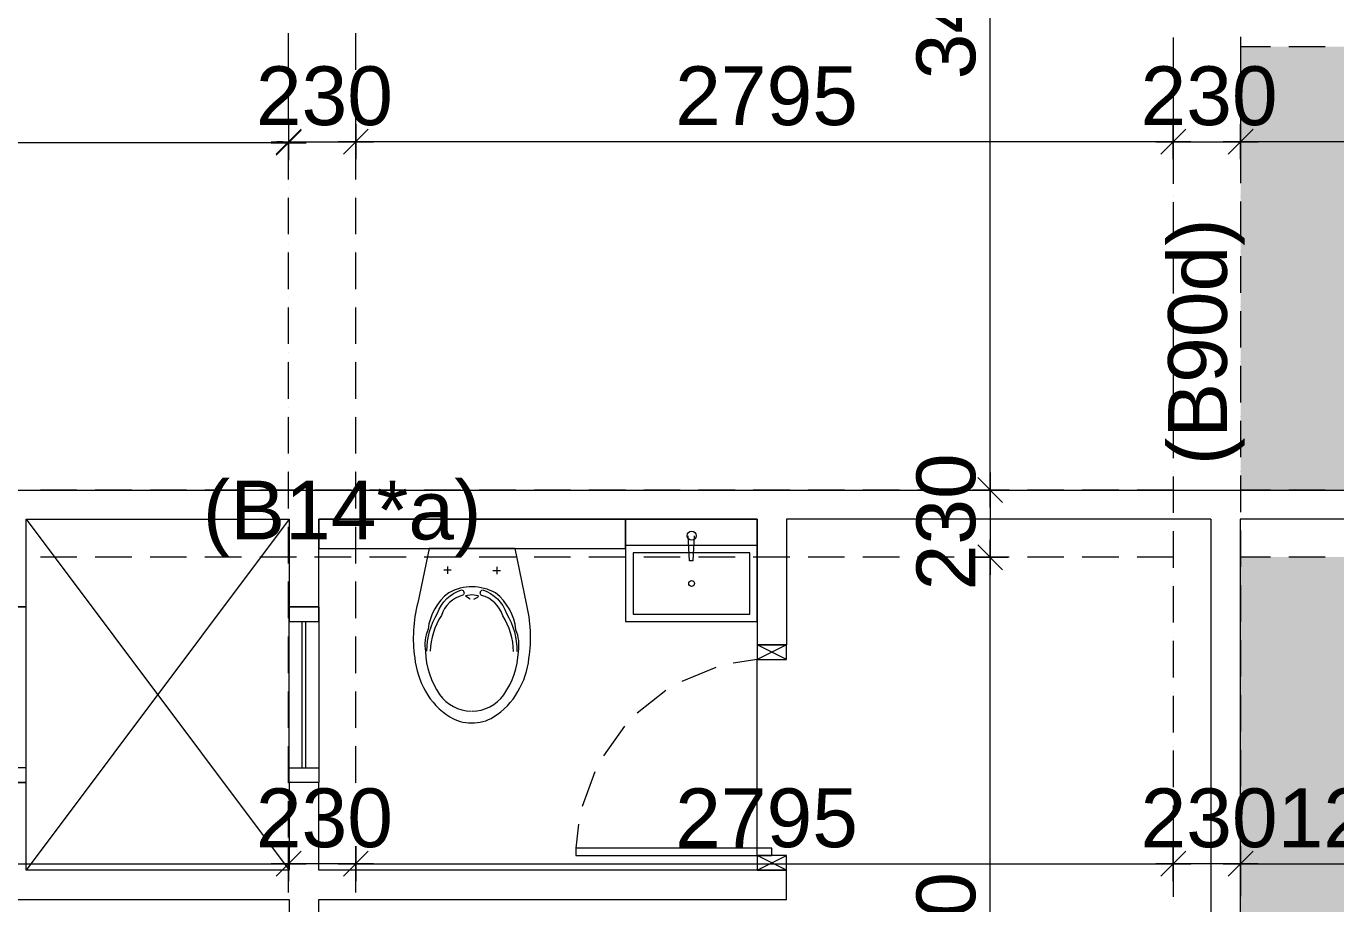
# Model space of a CAD drawing. Header units: millimetres. Extents: x -1303 to 98744, y -1303 to 90097.
# Drawn here: x 65661 to 70140, y 31212 to 34213 of the extents above; entities that cross this region are included whole.
import ezdxf

# ---------------------------------------------------------------- set-up
doc = ezdxf.new("R2010")
doc.units = ezdxf.units.MM
doc.layers.add('PDF_Geometry', color=7, linetype='Continuous')
doc.layers.add('PDF_Text', color=7, linetype='Continuous')
doc.layers.add('PDF_Solid Fills', color=192, linetype='Continuous', true_color=0xc2c0c0c0)
doc.styles.add('PDF ArialMT', font='arial.ttf')

msp = doc.modelspace()

# ---------------------------------------------------------------- hatches: boundary and pattern name
at = {"layer": 'PDF_Solid Fills', "true_color": 0x0000b2}
h = msp.add_hatch(color=33, dxfattribs=at)
h.paths.add_polyline_path([(22404.2843, 31942.72087), (22404.2843, 32112.74047), (19209.26177, 32112.74047), (19209.26177, 30922.67974), (22404.2843, 30922.67974), (22404.2843, 31642.7072), (21409.2932, 31642.7072), (21409.2932, 31942.72087)], flags=0)
h.paths.add_polyline_path([(11529.29261, 29607.70354), (11529.29261, 32397.68983), (12814.30857, 32397.68983), (12814.30857, 29607.70354)], flags=0)
h.paths.add_polyline_path([(12814.30857, 32627.71257), (12814.30857, 34142.75024), (8234.23832, 34142.75024), (8234.23832, 32627.71257)], flags=0)
h.paths.add_polyline_path([(12814.30857, 22167.74491), (12814.30857, 24957.72913), (11529.29261, 24957.72913), (11529.29261, 22167.74491)], flags=0)
h.paths.add_polyline_path([(8234.23832, 21937.72009), (8234.23832, 20422.68242), (12814.30857, 20422.68242), (12814.30857, 21937.72009)], flags=0)
h.paths.add_polyline_path([(21869.25605, 23642.75499), (21869.25605, 22452.69219), (19209.26177, 22452.69219), (19209.26177, 23642.75499)], flags=0)
h.paths.add_polyline_path([(23229.25373, 22452.69219), (23229.25373, 23642.75499), (25959.23687, 23642.75499), (25959.23687, 22452.69219)], flags=0)
h.paths.add_polyline_path([(32354.27376, 21952.6997), (32354.27376, 20422.68242), (36934.25928, 20422.68242), (36934.25928, 21952.6997)], flags=0)
h.paths.add_polyline_path([(33639.29074, 24957.72913), (33639.29074, 22182.72451), (32354.27376, 22182.72451), (32354.27376, 24957.72913)], flags=0)
h.paths.add_polyline_path([(26964.2984, 30922.67974), (26964.2984, 32112.74047), (30159.32092, 32112.74047), (30159.32092, 30922.67974)], flags=0)
h.paths.add_polyline_path([(28349.2614, 32342.68057), (28349.2614, 33242.7154), (27564.23691, 33242.7154), (27564.23691, 32342.68057)], flags=0)
h.paths.add_polyline_path([(40634.2682, 32627.71257), (40634.2682, 34142.75024), (36554.27309, 34142.75024), (36554.27309, 32627.71257)], flags=0)
h.paths.add_polyline_path([(36554.27309, 29607.70354), (36554.27309, 32397.68983), (37839.28802, 32397.68983), (37839.28802, 29607.70354)], flags=0)
h.paths.add_polyline_path([(41994.26382, 34142.75024), (41994.26382, 32627.71257), (46074.25892, 32627.71257), (46074.25892, 34142.75024)], flags=0)
h.paths.add_polyline_path([(46074.25892, 32397.68983), (46074.25892, 29607.70354), (44789.244, 29607.70354), (44789.244, 32397.68983)], flags=0)
h.paths.add_polyline_path([(45694.27273, 20422.68242), (45694.27273, 21952.6997), (50274.26033, 21952.6997), (50274.26033, 20422.68242)], flags=0)
h.paths.add_polyline_path([(48989.24127, 22182.72451), (48989.24127, 24957.72913), (50274.26033, 24957.72913), (50274.26033, 22182.72451)], flags=0)
h.paths.add_polyline_path([(52469.2958, 32112.74047), (52469.2958, 30922.67974), (55664.23361, 30922.67974), (55664.23361, 32112.74047)], flags=0)
h.paths.add_polyline_path([(55064.29717, 32342.68057), (55064.29717, 33242.7154), (54439.30655, 33242.7154), (54439.30655, 32342.68057)], flags=0)
h.paths.add_polyline_path([(63419.27024, 30922.67974), (63419.27024, 32112.74047), (60524.25933, 32112.74047), (60524.25933, 31222.69135), (60224.24978, 31222.69135), (60224.24978, 30922.67974)], flags=0)
h.paths.add_polyline_path([(60819.28118, 23642.75499), (60819.28118, 22452.69219), (63419.27024, 22452.69219), (63419.27024, 23642.75499)], flags=0)
h.paths.add_polyline_path([(56669.29721, 23642.75499), (56669.29721, 22452.69219), (59359.2507, 22452.69219), (59359.2507, 23642.75499)], flags=0)
h.paths.add_polyline_path([(71099.24354, 29607.70354), (71099.24354, 32397.68983), (69814.31126, 32397.68983), (69814.31126, 29607.70354)], flags=0)
h.paths.add_polyline_path([(71099.24354, 22167.74491), (71099.24354, 24957.72913), (69814.31126, 24957.72913), (69814.31126, 22167.74491)], flags=0)
h.paths.add_polyline_path([(69814.31126, 21937.72009), (69814.31126, 20422.68242), (74394.29472, 20422.68242), (74394.29472, 21937.72009)], flags=0)
h.paths.add_polyline_path([(69814.31126, 34142.75024), (69814.31126, 32627.71257), (74394.29472, 32627.71257), (74394.29472, 34142.75024)], flags=0)

# ---------------------------------------------------------------- linework, layer by layer
at = {"layer": 'PDF_Geometry', "color": 122, "lineweight": 0, "true_color": 0x00b88a}
for points in [[(68957.68423, 32667.65751), (68957.68423, 32647.34723), (68957.68423, 36032.53228), (68957.68423, 36012.22199)], [(66516.12365, 33775.45848), (66601.60039, 33860.08811)], [(66516.12365, 33772.07413), (66601.60039, 33857.55088)], [(66558.43846, 33877.86116), (66558.43846, 33757.68544)], [(66558.43846, 33874.47681), (66558.43846, 33755.1482)], [(66538.97117, 33814.38894), (63669.18384, 33814.38894), (63688.647, 33814.38894)], [(66499.19772, 33817.7733), (66618.52632, 33817.7733)], [(66499.19772, 33814.38894), (66618.52632, 33814.38894)], [(66538.97117, 33817.7733), (66518.66088, 33817.7733)], [(66558.43846, 33817.7733), (66788.62856, 33817.7733)], [(69544.17415, 33817.7733), (69563.63731, 33817.7733), (66808.94297, 33817.7733), (66829.25326, 33817.7733)], [(69583.94346, 33817.7733), (69814.1377, 33817.7733)], [(74353.67415, 33817.7733), (74373.9803, 33817.7733), (69833.60086, 33817.7733), (69853.91528, 33817.7733)], [(68957.68423, 32627.03487), (68957.68423, 32397.68983)], [(68957.68423, 29647.22698), (68957.68423, 29626.91462), (68957.68423, 32377.37747), (68957.68423, 32357.06719)], [(63688.647, 31349.12752), (63669.18384, 31349.12752), (66538.97117, 31349.12752), (66518.66088, 31349.12752)], [(66788.62856, 31349.12752), (66558.43846, 31349.12752)], [(66829.25326, 31349.12752), (66808.94297, 31349.12752), (69563.63731, 31349.12752), (69544.17415, 31349.12752)], [(69814.1377, 31349.12752), (69583.94346, 31349.12752)], [(69853.91528, 31349.12752), (69833.60086, 31349.12752), (71078.50762, 31349.12752), (71059.04446, 31349.12752)]]:
    msp.add_lwpolyline(points, dxfattribs=at)
at = {"layer": 'PDF_Geometry', "color": 157, "lineweight": 0, "true_color": 0x3f5f7f}
for points in [[(66558.43846, 34063.19921), (66558.43846, 34188.45354)], [(66788.62856, 34063.19921), (66788.62856, 34188.45354)], [(69583.94346, 34174.06485), (69583.94346, 34048.81466)], [(69814.1377, 34176.60209), (69814.1377, 34051.3519)], [(69916.54451, 34141.90725), (69814.1377, 34141.90725)], [(70103.57267, 34141.90725), (69979.16547, 34141.90725)], [(66558.43846, 33876.16692), (66558.43846, 34001.42125)], [(66788.62856, 33876.16692), (66788.62856, 34001.42125)], [(69583.94346, 33986.18543), (69583.94346, 33861.78236)], [(69814.1377, 33988.7268), (69814.1377, 33864.31959)], [(66558.43846, 33688.29163), (66558.43846, 33813.54182)], [(66788.62856, 33688.29163), (66788.62856, 33813.54182)], [(69583.94346, 33799.15726), (69583.94346, 33673.90293)], [(69814.1377, 33801.6945), (69814.1377, 33676.4443)], [(66558.43846, 33501.25933), (66558.43846, 33625.66653)], [(66788.62856, 33501.25933), (66788.62856, 33625.66653)], [(69583.94346, 33611.27784), (69583.94346, 33486.02764)], [(69814.1377, 33613.81508), (69814.1377, 33488.56488)], [(66558.43846, 33313.38197), (66558.43846, 33438.63423)], [(66788.62856, 33313.38197), (66788.62856, 33438.63423)], [(69583.94346, 33424.24554), (69583.94346, 33298.99535)], [(69814.1377, 33426.7869), (69814.1377, 33301.53258)], [(66558.43846, 33126.34967), (66558.43846, 33250.7548)], [(66788.62856, 33126.34967), (66788.62856, 33250.7548)], [(69583.94346, 33236.36818), (69583.94346, 33111.11592)], [(69814.1377, 33238.90748), (69814.1377, 33113.65522)], [(66558.43846, 32938.47231), (66558.43846, 33063.72457)], [(66788.62856, 32938.47231), (66788.62856, 33063.72457)], [(69583.94346, 33049.33795), (69583.94346, 32924.08569)], [(69814.1377, 33051.87518), (69814.1377, 32926.62499)], [(66558.43846, 32751.44001), (66558.43846, 32875.84722)], [(66788.62856, 32751.44001), (66788.62856, 32875.84722)], [(69583.94346, 32861.45852), (69583.94346, 32736.20833)], [(69814.1377, 32863.99782), (69814.1377, 32738.74556)], [(66558.43846, 32563.56265), (66558.43846, 32688.81491)], [(66788.62856, 32563.56265), (66788.62856, 32688.81491)], [(69583.94346, 32673.58117), (69583.94346, 32549.17603)], [(69814.1377, 32676.12047), (69814.1377, 32551.71533)], [(65834.85516, 32627.03487), (65710.44795, 32627.03487)], [(66022.73045, 32627.03487), (65897.48025, 32627.03487)], [(66209.76274, 32627.03487), (66085.35967, 32627.03487)], [(66397.64217, 32627.03487), (66272.38784, 32627.03487)], [(66585.51746, 32627.03487), (66460.26726, 32627.03487)], [(66772.54976, 32627.03487), (66647.29957, 32627.03487)], [(66960.42918, 32627.03487), (66835.17486, 32627.03487)], [(67147.46148, 32627.03487), (67022.20715, 32627.03487)], [(67335.33677, 32627.03487), (67210.08658, 32627.03487)], [(67522.36907, 32627.03487), (67397.96187, 32627.03487)], [(67710.24849, 32627.03487), (67584.99417, 32627.03487)], [(67897.27667, 32627.03487), (67772.8736, 32627.03487)], [(68085.15609, 32627.03487), (67959.90589, 32627.03487)], [(68272.18425, 32627.03487), (68147.78532, 32627.03487)], [(68460.06368, 32627.03487), (68334.81349, 32627.03487)], [(68647.9431, 32627.03487), (68522.69291, 32627.03487)], [(68834.97127, 32627.03487), (68709.72108, 32627.03487)], [(69022.8507, 32627.03487), (68897.6005, 32627.03487)], [(69209.88713, 32627.03487), (69085.47992, 32627.03487)], [(69397.75828, 32627.03487), (69272.50809, 32627.03487)], [(69583.94346, 32627.03487), (69460.38751, 32627.03487)], [(69916.54451, 32627.03487), (69814.1377, 32627.03487)], [(70103.57267, 32627.03487), (69979.16547, 32627.03487)], [(66558.43846, 32375.6853), (66558.43846, 32500.93756)], [(66788.62856, 32375.6853), (66788.62856, 32500.93756)], [(69583.94346, 32486.55094), (69583.94346, 32361.29867)], [(69814.1377, 32489.08817), (69814.1377, 32363.83798)], [(65834.85516, 32397.68983), (65710.44795, 32397.68983)], [(66022.73045, 32397.68983), (65897.48025, 32397.68983)], [(66209.76274, 32397.68983), (66085.35967, 32397.68983)], [(66397.64217, 32397.68983), (66272.38784, 32397.68983)], [(66585.51746, 32397.68983), (66460.26726, 32397.68983)], [(66772.54976, 32397.68983), (66647.29957, 32397.68983)], [(66960.42918, 32397.68983), (66835.17486, 32397.68983)], [(67147.46148, 32397.68983), (67022.20715, 32397.68983)], [(67335.33677, 32397.68983), (67210.08658, 32397.68983)], [(67522.36907, 32397.68983), (67397.96187, 32397.68983)], [(67710.24849, 32397.68983), (67584.99417, 32397.68983)], [(67897.27667, 32397.68983), (67772.8736, 32397.68983)], [(68085.15609, 32397.68983), (67959.90589, 32397.68983)], [(68272.18425, 32397.68983), (68147.78532, 32397.68983)], [(68460.06368, 32397.68983), (68334.81349, 32397.68983)], [(68647.9431, 32397.68983), (68522.69291, 32397.68983)], [(68834.97127, 32397.68983), (68709.72108, 32397.68983)], [(69022.8507, 32397.68983), (68897.6005, 32397.68983)], [(69209.88713, 32397.68983), (69085.47992, 32397.68983)], [(69397.75828, 32397.68983), (69272.50809, 32397.68983)], [(69583.94346, 32397.68983), (69460.38751, 32397.68983)], [(69916.54451, 32397.68983), (69814.1377, 32397.68983)], [(70103.57267, 32397.68983), (69979.16547, 32397.68983)], [(66558.43846, 32188.65299), (66558.43846, 32313.90525)], [(66788.62856, 32188.65299), (66788.62856, 32313.90525)], [(69583.94346, 32298.67151), (69583.94346, 32174.26637)], [(69814.1377, 32301.21081), (69814.1377, 32176.80567)], [(66558.43846, 32000.77564), (66558.43846, 32126.0279)], [(66788.62856, 32000.77564), (66788.62856, 32126.0279)], [(69583.94346, 32111.64128), (69583.94346, 31986.38902)], [(69814.1377, 32114.18058), (69814.1377, 31988.92832)], [(66558.43846, 31813.74541), (66558.43846, 31938.15054)], [(66788.62856, 31813.74541), (66788.62856, 31938.15054)], [(69583.94346, 31923.76392), (69583.94346, 31798.51166)], [(69814.1377, 31926.30115), (69814.1377, 31801.89602)], [(66558.43846, 31625.86598), (66558.43846, 31751.11824)], [(66788.62856, 31625.86598), (66788.62856, 31751.11824)], [(69583.94346, 31736.73162), (69583.94346, 31611.47936)], [(69814.1377, 31739.27092), (69814.1377, 31614.01866)], [(66558.43846, 31438.83575), (66558.43846, 31563.24088)], [(66788.62856, 31438.83575), (66788.62856, 31563.24088)], [(69583.94346, 31548.85426), (69583.94346, 31423.602)], [(69814.1377, 31551.39357), (69814.1377, 31426.1413)], [(66558.43846, 31250.95839), (66558.43846, 31376.20858)], [(66788.62856, 31250.95839), (66788.62856, 31376.20858)], [(69583.94346, 31361.82196), (69583.94346, 31236.5697)], [(69814.1377, 31364.36126), (69814.1377, 31239.109)]]:
    msp.add_lwpolyline(points, dxfattribs=at)
at = {"layer": 'PDF_Geometry', "color": 9, "lineweight": 0, "true_color": 0xc0c0c0}
for points in [[(63418.67933, 19382.49837), (63418.67933, 32627.03487), (72723.70259, 32627.03487), (72723.70259, 33926.94469), (72823.57217, 33926.94469), (72823.57217, 32627.03487), (73923.75731, 32627.03487), (73923.75731, 32527.1715), (71824.09132, 32527.1715), (71824.09132, 32097.25466), (71724.23002, 32097.25466), (71724.23002, 32527.1715), (69812.44345, 32527.1715)], [(63518.54063, 20282.11171), (63518.54063, 32527.1715), (65561.49898, 32527.1715), (65561.49898, 32227.58345), (65661.36442, 32227.58345), (65661.36442, 32527.1715), (66560.97569, 32527.1715), (66560.97569, 32227.58345), (66661.68412, 32227.58345), (66661.68412, 32527.1715), (68161.32275, 32527.1715), (68161.32275, 32097.25466), (68261.18406, 32097.25466)], [(66560.97569, 32527.1715), (65661.36442, 31327.12506)], [(65661.36442, 32527.1715), (66560.97569, 31327.12506)], [(68161.32275, 32437.46534), (68161.32275, 32527.1715), (67711.09149, 32527.1715), (67711.09149, 32437.46534)], [(69712.58215, 32527.1715), (68261.18406, 32527.1715), (68261.18406, 32097.25466), (68161.32275, 32047.32193)], [(69713.43341, 20282.11171), (69713.43341, 32527.1715)], [(69814.1377, 20282.11171), (69814.1377, 32527.1715)], [(67945.5172, 32470.47006), (67941.28572, 32384.99538), (67929.43841, 32384.99538), (67925.20692, 32470.47006)], [(67114.45262, 32352.83571), (67089.06374, 32352.83571)], [(67101.75818, 32365.53016), (67101.75818, 32340.14127)], [(67257.47999, 32351.98859), (67283.71188, 32351.98859)], [(67271.01743, 32364.68303), (67270.17444, 32339.29414)], [(67186.38781, 32295.28715), (67186.38781, 32295.28715)], [(67186.38781, 32295.28715), (67186.38781, 32295.28715)], [(67192.31353, 32253.81946), (67205.8551, 32260.58818), (67207.54521, 32265.66678), (67185.54481, 32268.20609), (67163.54029, 32265.66678), (67179.61909, 32254.66452)], [(67185.54481, 32268.20609), (67185.54481, 32268.20609)], [(66604.98475, 31677.49088), (66604.98475, 32177.6528)], [(66617.6792, 31677.49088), (66617.6792, 32177.6528)], [(68261.18406, 32047.32193), (68161.32275, 32097.25466)], [(68019.14663, 32020.24087), (67903.20239, 31972.84745)], [(68261.18406, 31327.12506), (68161.32275, 31377.05571), (68161.32275, 32047.32193), (68079.23036, 32035.47461)], [(67849.04026, 31941.5349), (67750.86906, 31864.52318)], [(67183.85057, 31870.44684), (67183.85057, 31870.44684)], [(67185.54481, 31870.44684), (67185.54481, 31870.44684)], [(67183.85057, 31831.51638), (67183.85057, 31831.51638)], [(67183.85057, 31831.51638), (67183.85057, 31831.51638)], [(67707.70713, 31819.66907), (67634.92483, 31718.11352)], [(67605.30446, 31663.10426), (67562.98964, 31545.46783)], [(67549.4522, 31484.53492), (67540.98924, 31402.44459)], [(68161.32275, 31327.12506), (68261.18406, 31377.05571)]]:
    msp.add_lwpolyline(points, dxfattribs=at)
at = {"layer": 'PDF_Geometry', "color": 122, "lineweight": 0, "true_color": 0x00b88a}
for points in [[(66746.31375, 33775.45848), (66830.94338, 33860.08811)], [(66788.62856, 33877.86116), (66788.62856, 33757.68544)], [(69626.25827, 33860.08811), (69541.62865, 33775.45848)], [(69583.94346, 33757.68544), (69583.94346, 33877.86116)], [(69771.82289, 33775.45848), (69856.45251, 33860.08811)], [(69814.1377, 33877.86116), (69814.1377, 33757.68544)], [(66728.54483, 33817.7733), (66848.71642, 33817.7733)], [(69644.03545, 33817.7733), (69523.85973, 33817.7733)], [(69754.05397, 33817.7733), (69874.2297, 33817.7733)], [(68999.99904, 32584.72006), (68915.36941, 32669.34968)], [(68957.68423, 32566.94908), (68957.68423, 32687.12274)], [(68897.6005, 32627.03487), (69017.77622, 32627.03487)], [(68915.36941, 32440.00464), (68999.99904, 32354.52789)], [(68957.68423, 32456.93057), (68957.68423, 32337.60196)], [(69017.77622, 32397.68983), (68897.6005, 32397.68983)], [(66601.60039, 31392.28945), (66516.12365, 31306.8127)], [(66558.43846, 31289.88678), (66558.43846, 31409.21538)], [(66746.31375, 31306.8127), (66830.94338, 31392.28945)], [(66788.62856, 31409.21538), (66788.62856, 31289.88678)], [(69626.25827, 31392.28945), (69541.62865, 31306.8127)], [(69583.94346, 31289.88678), (69583.94346, 31409.21538)], [(69771.82289, 31306.8127), (69856.45251, 31392.28945)], [(69814.1377, 31409.21538), (69814.1377, 31289.88678)], [(66618.52632, 31349.12752), (66499.19772, 31349.12752)], [(66728.54483, 31349.12752), (66848.71642, 31349.12752)], [(69644.03545, 31349.12752), (69523.85973, 31349.12752)], [(69754.05397, 31349.12752), (69874.2297, 31349.12752)]]:
    msp.add_lwpolyline(points, close=True, dxfattribs=at)
at = {"layer": 'PDF_Geometry', "lineweight": 0}
for points in [[(66558.43846, 33817.7733), (66558.43846, 33817.7733)], [(66558.43846, 33814.38894), (66558.43846, 33814.38894)], [(66788.62856, 33817.7733), (66788.62856, 33817.7733)], [(66788.62856, 33817.7733), (66788.62856, 33817.7733)], [(69583.94346, 33817.7733), (69583.94346, 33817.7733)], [(69583.94346, 33817.7733), (69583.94346, 33817.7733)], [(69814.1377, 33817.7733), (69814.1377, 33817.7733)], [(69814.1377, 33817.7733), (69814.1377, 33817.7733)], [(66558.43846, 33753.45396), (66558.43846, 33753.45396)], [(66558.43846, 33721.29635), (66558.43846, 33721.29635)], [(66788.62856, 33753.45396), (66788.62856, 33753.45396)], [(66788.62856, 33753.45396), (66788.62856, 33753.45396)], [(69583.94346, 33753.45396), (69583.94346, 33753.45396)], [(69583.94346, 33753.45396), (69583.94346, 33753.45396)], [(69814.1377, 33753.45396), (69814.1377, 33753.45396)], [(69814.1377, 33753.45396), (69814.1377, 33753.45396)], [(66558.43846, 33691.67598), (66558.43846, 33691.67598)], [(66788.62856, 33691.67598), (66788.62856, 33691.67598)], [(66788.62856, 33691.67598), (66788.62856, 33691.67598)], [(69583.94346, 33691.67598), (69583.94346, 33691.67598)], [(69583.94346, 33691.67598), (69583.94346, 33691.67598)], [(69814.1377, 33691.67598), (69814.1377, 33691.67598)], [(69814.1377, 33691.67598), (69814.1377, 33691.67598)], [(66558.43846, 33658.67126), (66558.43846, 33658.67126)], [(66558.43846, 33629.05089), (66558.43846, 33629.05089)], [(66558.43846, 33596.04616), (66558.43846, 33596.04616)], [(66788.62856, 33629.05089), (66788.62856, 33629.05089)], [(66788.62856, 33629.05089), (66788.62856, 33629.05089)], [(69583.94346, 33629.05089), (69583.94346, 33629.05089)], [(69583.94346, 33629.05089), (69583.94346, 33629.05089)], [(69814.1377, 33629.05089), (69814.1377, 33629.05089)], [(69814.1377, 33629.05089), (69814.1377, 33629.05089)], [(66558.43846, 33566.42579), (66558.43846, 33566.42579)], [(66788.62856, 33566.42579), (66788.62856, 33566.42579)], [(66788.62856, 33566.42579), (66788.62856, 33566.42579)], [(69583.94346, 33566.42579), (69583.94346, 33566.42579)], [(69583.94346, 33566.42579), (69583.94346, 33566.42579)], [(69814.1377, 33566.42579), (69814.1377, 33566.42579)], [(69814.1377, 33566.42579), (69814.1377, 33566.42579)], [(66558.43846, 33533.41693), (66558.43846, 33533.41693)], [(66558.43846, 33503.79656), (66558.43846, 33503.79656)], [(66788.62856, 33503.79656), (66788.62856, 33503.79656)], [(66788.62856, 33503.79656), (66788.62856, 33503.79656)], [(69583.94346, 33503.79656), (69583.94346, 33503.79656)], [(69583.94346, 33503.79656), (69583.94346, 33503.79656)], [(69814.1377, 33503.79656), (69814.1377, 33503.79656)], [(69814.1377, 33503.79656), (69814.1377, 33503.79656)], [(66558.43846, 33470.79183), (66558.43846, 33470.79183)], [(66558.43846, 33441.17146), (66558.43846, 33441.17146)], [(66558.43846, 33408.16674), (66558.43846, 33408.16674)], [(66788.62856, 33441.17146), (66788.62856, 33441.17146)], [(66788.62856, 33441.17146), (66788.62856, 33441.17146)], [(69583.94346, 33441.17146), (69583.94346, 33441.17146)], [(69583.94346, 33441.17146), (69583.94346, 33441.17146)], [(69814.1377, 33441.17146), (69814.1377, 33441.17146)], [(69814.1377, 33441.17146), (69814.1377, 33441.17146)], [(66558.43846, 33378.54637), (66558.43846, 33378.54637)], [(66788.62856, 33378.54637), (66788.62856, 33378.54637)], [(66788.62856, 33378.54637), (66788.62856, 33378.54637)], [(69583.94346, 33378.54637), (69583.94346, 33378.54637)], [(69583.94346, 33378.54637), (69583.94346, 33378.54637)], [(69814.1377, 33378.54637), (69814.1377, 33378.54637)], [(69814.1377, 33378.54637), (69814.1377, 33378.54637)], [(66558.43846, 33346.38669), (66558.43846, 33346.38669)], [(66558.43846, 33315.92127), (66558.43846, 33315.92127)], [(66558.43846, 33283.7616), (66558.43846, 33283.7616)], [(66788.62856, 33315.92127), (66788.62856, 33315.92127)], [(66788.62856, 33315.92127), (66788.62856, 33315.92127)], [(69583.94346, 33315.92127), (69583.94346, 33315.92127)], [(69583.94346, 33315.92127), (69583.94346, 33315.92127)], [(69814.1377, 33315.92127), (69814.1377, 33315.92127)], [(69814.1377, 33315.92127), (69814.1377, 33315.92127)], [(66558.43846, 33254.14123), (66558.43846, 33254.14123)], [(66788.62856, 33254.14123), (66788.62856, 33254.14123)], [(66788.62856, 33254.14123), (66788.62856, 33254.14123)], [(69583.94346, 33254.14123), (69583.94346, 33254.14123)], [(69583.94346, 33254.14123), (69583.94346, 33254.14123)], [(69814.1377, 33254.14123), (69814.1377, 33254.14123)], [(69814.1377, 33254.14123), (69814.1377, 33254.14123)], [(66558.43846, 33221.13443), (66558.43846, 33221.13443)], [(66558.43846, 33191.51406), (66558.43846, 33191.51406)], [(66788.62856, 33191.51406), (66788.62856, 33191.51406)], [(66788.62856, 33191.51406), (66788.62856, 33191.51406)], [(69583.94346, 33191.51406), (69583.94346, 33191.51406)], [(69583.94346, 33191.51406), (69583.94346, 33191.51406)], [(69814.1377, 33191.51406), (69814.1377, 33191.51406)], [(69814.1377, 33191.51406), (69814.1377, 33191.51406)], [(66558.43846, 33158.50934), (66558.43846, 33158.50934)], [(66558.43846, 33128.88897), (66558.43846, 33128.88897)], [(66558.43846, 33095.88424), (66558.43846, 33095.88424)], [(66788.62856, 33128.88897), (66788.62856, 33128.88897)], [(66788.62856, 33128.88897), (66788.62856, 33128.88897)], [(69583.94346, 33128.88897), (69583.94346, 33128.88897)], [(69583.94346, 33128.88897), (69583.94346, 33128.88897)], [(69814.1377, 33128.88897), (69814.1377, 33128.88897)], [(69814.1377, 33128.88897), (69814.1377, 33128.88897)], [(66558.43846, 33066.26388), (66558.43846, 33066.26388)], [(66788.62856, 33066.26388), (66788.62856, 33066.26388)], [(66788.62856, 33066.26388), (66788.62856, 33066.26388)], [(69583.94346, 33066.26388), (69583.94346, 33066.26388)], [(69583.94346, 33066.26388), (69583.94346, 33066.26388)], [(69814.1377, 33066.26388), (69814.1377, 33066.26388)], [(69814.1377, 33066.26388), (69814.1377, 33066.26388)], [(66558.43846, 33033.25708), (66558.43846, 33033.25708)], [(66558.43846, 33003.63671), (66558.43846, 33003.63671)], [(66558.43846, 32970.63198), (66558.43846, 32970.63198)], [(66788.62856, 33003.63671), (66788.62856, 33003.63671)], [(66788.62856, 33003.63671), (66788.62856, 33003.63671)], [(69583.94346, 33003.63671), (69583.94346, 33003.63671)], [(69583.94346, 33003.63671), (69583.94346, 33003.63671)], [(69814.1377, 33003.63671), (69814.1377, 33003.63671)], [(69814.1377, 33003.63671), (69814.1377, 33003.63671)], [(66558.43846, 32941.01161), (66558.43846, 32941.01161)], [(66788.62856, 32941.01161), (66788.62856, 32941.01161)], [(66788.62856, 32941.01161), (66788.62856, 32941.01161)], [(69583.94346, 32941.01161), (69583.94346, 32941.01161)], [(69583.94346, 32941.01161), (69583.94346, 32941.01161)], [(69814.1377, 32941.01161), (69814.1377, 32941.01161)], [(69814.1377, 32941.01161), (69814.1377, 32941.01161)], [(66558.43846, 32908.85194), (66558.43846, 32908.85194)], [(66558.43846, 32879.23157), (66558.43846, 32879.23157)], [(66788.62856, 32879.23157), (66788.62856, 32879.23157)], [(66788.62856, 32879.23157), (66788.62856, 32879.23157)], [(69583.94346, 32879.23157), (69583.94346, 32879.23157)], [(69583.94346, 32879.23157), (69583.94346, 32879.23157)], [(69814.1377, 32879.23157), (69814.1377, 32879.23157)], [(69814.1377, 32879.23157), (69814.1377, 32879.23157)], [(66558.43846, 32846.22685), (66558.43846, 32846.22685)], [(66558.43846, 32816.60648), (66558.43846, 32816.60648)], [(66558.43846, 32783.59968), (66558.43846, 32783.59968)], [(66788.62856, 32816.60648), (66788.62856, 32816.60648)], [(66788.62856, 32816.60648), (66788.62856, 32816.60648)], [(69583.94346, 32816.60648), (69583.94346, 32816.60648)], [(69583.94346, 32816.60648), (69583.94346, 32816.60648)], [(69814.1377, 32816.60648), (69814.1377, 32816.60648)], [(69814.1377, 32816.60648), (69814.1377, 32816.60648)], [(66558.43846, 32753.97931), (66558.43846, 32753.97931)], [(66788.62856, 32753.97931), (66788.62856, 32753.97931)], [(66788.62856, 32753.97931), (66788.62856, 32753.97931)], [(69583.94346, 32753.97931), (69583.94346, 32753.97931)], [(69583.94346, 32753.97931), (69583.94346, 32753.97931)], [(69814.1377, 32753.97931), (69814.1377, 32753.97931)], [(69814.1377, 32753.97931), (69814.1377, 32753.97931)], [(66558.43846, 32720.97459), (66558.43846, 32720.97459)], [(66558.43846, 32691.35422), (66558.43846, 32691.35422)], [(66788.62856, 32691.35422), (66788.62856, 32691.35422)], [(66788.62856, 32691.35422), (66788.62856, 32691.35422)], [(69583.94346, 32691.35422), (69583.94346, 32691.35422)], [(69583.94346, 32691.35422), (69583.94346, 32691.35422)], [(69814.1377, 32691.35422), (69814.1377, 32691.35422)], [(69814.1377, 32691.35422), (69814.1377, 32691.35422)], [(66558.43846, 32627.03487), (66558.43846, 32627.03487)], [(66558.43846, 32627.03487), (66558.43846, 32627.03487)], [(66788.62856, 32627.03487), (66788.62856, 32627.03487)], [(66788.62856, 32627.03487), (66788.62856, 32627.03487)], [(68957.68423, 32627.03487), (68957.68423, 32627.03487)], [(68957.68423, 32627.03487), (68957.68423, 32627.03487)], [(69021.15645, 32627.03487), (69021.15645, 32627.03487)], [(69021.15645, 32627.03487), (69021.15645, 32627.03487)], [(69083.78568, 32627.03487), (69083.78568, 32627.03487)], [(69083.78568, 32627.03487), (69083.78568, 32627.03487)], [(69145.56365, 32627.03487), (69145.56365, 32627.03487)], [(69145.56365, 32627.03487), (69145.56365, 32627.03487)], [(69208.19288, 32627.03487), (69208.19288, 32627.03487)], [(69208.19288, 32627.03487), (69208.19288, 32627.03487)], [(69270.81384, 32627.03487), (69270.81384, 32627.03487)], [(69270.81384, 32627.03487), (69270.81384, 32627.03487)], [(69333.44307, 32627.03487), (69333.44307, 32627.03487)], [(69333.44307, 32627.03487), (69333.44307, 32627.03487)], [(69396.07231, 32627.03487), (69396.07231, 32627.03487)], [(69396.07231, 32627.03487), (69396.07231, 32627.03487)], [(69458.69327, 32627.03487), (69458.69327, 32627.03487)], [(69458.69327, 32627.03487), (69458.69327, 32627.03487)], [(69520.47124, 32627.03487), (69520.47124, 32627.03487)], [(69520.47124, 32627.03487), (69520.47124, 32627.03487)], [(69583.94346, 32627.03487), (69583.94346, 32627.03487)], [(69583.94346, 32627.03487), (69583.94346, 32627.03487)], [(69583.94346, 32627.03487), (69583.94346, 32627.03487)], [(69583.94346, 32627.03487), (69583.94346, 32627.03487)], [(69814.1377, 32627.03487), (69814.1377, 32627.03487)], [(69814.1377, 32627.03487), (69814.1377, 32627.03487)], [(66558.43846, 32397.68983), (66558.43846, 32397.68983)], [(66558.43846, 32397.68983), (66558.43846, 32397.68983)], [(66788.62856, 32397.68983), (66788.62856, 32397.68983)], [(66788.62856, 32397.68983), (66788.62856, 32397.68983)], [(68957.68423, 32397.68983), (68957.68423, 32397.68983)], [(68957.68423, 32397.68983), (68957.68423, 32397.68983)], [(69021.15645, 32397.68983), (69021.15645, 32397.68983)], [(69021.15645, 32397.68983), (69021.15645, 32397.68983)], [(69083.78568, 32397.68983), (69083.78568, 32397.68983)], [(69083.78568, 32397.68983), (69083.78568, 32397.68983)], [(69145.56365, 32397.68983), (69145.56365, 32397.68983)], [(69145.56365, 32397.68983), (69145.56365, 32397.68983)], [(69208.19288, 32397.68983), (69208.19288, 32397.68983)], [(69208.19288, 32397.68983), (69208.19288, 32397.68983)], [(69270.81384, 32397.68983), (69270.81384, 32397.68983)], [(69270.81384, 32397.68983), (69270.81384, 32397.68983)], [(69333.44307, 32397.68983), (69333.44307, 32397.68983)], [(69333.44307, 32397.68983), (69333.44307, 32397.68983)], [(69396.07231, 32397.68983), (69396.07231, 32397.68983)], [(69396.07231, 32397.68983), (69396.07231, 32397.68983)], [(69458.69327, 32397.68983), (69458.69327, 32397.68983)], [(69458.69327, 32397.68983), (69458.69327, 32397.68983)], [(69520.47124, 32397.68983), (69520.47124, 32397.68983)], [(69520.47124, 32397.68983), (69520.47124, 32397.68983)], [(69583.94346, 32397.68983), (69583.94346, 32397.68983)], [(69583.94346, 32397.68983), (69583.94346, 32397.68983)], [(69583.94346, 32397.68983), (69583.94346, 32397.68983)], [(69583.94346, 32397.68983), (69583.94346, 32397.68983)], [(69814.1377, 32397.68983), (69814.1377, 32397.68983)], [(69814.1377, 32397.68983), (69814.1377, 32397.68983)], [(66558.43846, 32310.5209), (66558.43846, 32310.5209)], [(66558.43846, 32310.5209), (66558.43846, 32310.5209)], [(66788.62856, 32310.5209), (66788.62856, 32310.5209)], [(66788.62856, 32310.5209), (66788.62856, 32310.5209)], [(69583.94346, 32310.5209), (69583.94346, 32310.5209)], [(69583.94346, 32310.5209), (69583.94346, 32310.5209)], [(69814.1377, 32310.5209), (69814.1377, 32310.5209)], [(69814.1377, 32310.5209), (69814.1377, 32310.5209)], [(66558.43846, 32248.74086), (66558.43846, 32248.74086)], [(66558.43846, 32248.74086), (66558.43846, 32248.74086)], [(66788.62856, 32248.74086), (66788.62856, 32248.74086)], [(66788.62856, 32248.74086), (66788.62856, 32248.74086)], [(69583.94346, 32248.74086), (69583.94346, 32248.74086)], [(69583.94346, 32248.74086), (69583.94346, 32248.74086)], [(69814.1377, 32248.74086), (69814.1377, 32248.74086)], [(69814.1377, 32248.74086), (69814.1377, 32248.74086)], [(66558.43846, 32186.11576), (66558.43846, 32186.11576)], [(66558.43846, 32186.11576), (66558.43846, 32186.11576)], [(66788.62856, 32186.11576), (66788.62856, 32186.11576)], [(66788.62856, 32186.11576), (66788.62856, 32186.11576)], [(69583.94346, 32186.11576), (69583.94346, 32186.11576)], [(69583.94346, 32186.11576), (69583.94346, 32186.11576)], [(69814.1377, 32186.11576), (69814.1377, 32186.11576)], [(69814.1377, 32186.11576), (69814.1377, 32186.11576)], [(66558.43846, 32123.4886), (66558.43846, 32123.4886)], [(66558.43846, 32123.4886), (66558.43846, 32123.4886)], [(66788.62856, 32123.4886), (66788.62856, 32123.4886)], [(66788.62856, 32123.4886), (66788.62856, 32123.4886)], [(69583.94346, 32123.4886), (69583.94346, 32123.4886)], [(69583.94346, 32123.4886), (69583.94346, 32123.4886)], [(69814.1377, 32123.4886), (69814.1377, 32123.4886)], [(69814.1377, 32123.4886), (69814.1377, 32123.4886)], [(66558.43846, 32060.8635), (66558.43846, 32060.8635)], [(66558.43846, 32060.8635), (66558.43846, 32060.8635)], [(66788.62856, 32060.8635), (66788.62856, 32060.8635)], [(66788.62856, 32060.8635), (66788.62856, 32060.8635)], [(69583.94346, 32060.8635), (69583.94346, 32060.8635)], [(69583.94346, 32060.8635), (69583.94346, 32060.8635)], [(69814.1377, 32060.8635), (69814.1377, 32060.8635)], [(69814.1377, 32060.8635), (69814.1377, 32060.8635)], [(66558.43846, 31998.23633), (66558.43846, 31998.23633)], [(66558.43846, 31998.23633), (66558.43846, 31998.23633)], [(66788.62856, 31998.23633), (66788.62856, 31998.23633)], [(66788.62856, 31998.23633), (66788.62856, 31998.23633)], [(69583.94346, 31998.23633), (69583.94346, 31998.23633)], [(69583.94346, 31998.23633), (69583.94346, 31998.23633)], [(69814.1377, 31998.23633), (69814.1377, 31998.23633)], [(69814.1377, 31998.23633), (69814.1377, 31998.23633)], [(66558.43846, 31935.61124), (66558.43846, 31935.61124)], [(66558.43846, 31935.61124), (66558.43846, 31935.61124)], [(66788.62856, 31935.61124), (66788.62856, 31935.61124)], [(66788.62856, 31935.61124), (66788.62856, 31935.61124)], [(69583.94346, 31935.61124), (69583.94346, 31935.61124)], [(69583.94346, 31935.61124), (69583.94346, 31935.61124)], [(69814.1377, 31935.61124), (69814.1377, 31935.61124)], [(69814.1377, 31935.61124), (69814.1377, 31935.61124)], [(66558.43846, 31872.98615), (66558.43846, 31872.98615)], [(66558.43846, 31872.98615), (66558.43846, 31872.98615)], [(66788.62856, 31872.98615), (66788.62856, 31872.98615)], [(66788.62856, 31872.98615), (66788.62856, 31872.98615)], [(69583.94346, 31872.98615), (69583.94346, 31872.98615)], [(69583.94346, 31872.98615), (69583.94346, 31872.98615)], [(69814.1377, 31872.98615), (69814.1377, 31872.98615)], [(69814.1377, 31872.98615), (69814.1377, 31872.98615)], [(66558.43846, 31811.2061), (66558.43846, 31811.2061)], [(66558.43846, 31811.2061), (66558.43846, 31811.2061)], [(66788.62856, 31811.2061), (66788.62856, 31811.2061)], [(66788.62856, 31811.2061), (66788.62856, 31811.2061)], [(69583.94346, 31811.2061), (69583.94346, 31811.2061)], [(69583.94346, 31811.2061), (69583.94346, 31811.2061)], [(69814.1377, 31811.2061), (69814.1377, 31811.2061)], [(69814.1377, 31811.2061), (69814.1377, 31811.2061)], [(66558.43846, 31748.57894), (66558.43846, 31748.57894)], [(66558.43846, 31748.57894), (66558.43846, 31748.57894)], [(66788.62856, 31748.57894), (66788.62856, 31748.57894)], [(66788.62856, 31748.57894), (66788.62856, 31748.57894)], [(69583.94346, 31748.57894), (69583.94346, 31748.57894)], [(69583.94346, 31748.57894), (69583.94346, 31748.57894)], [(69814.1377, 31748.57894), (69814.1377, 31748.57894)], [(69814.1377, 31748.57894), (69814.1377, 31748.57894)], [(66558.43846, 31685.95384), (66558.43846, 31685.95384)], [(66558.43846, 31685.95384), (66558.43846, 31685.95384)], [(66788.62856, 31685.95384), (66788.62856, 31685.95384)], [(66788.62856, 31685.95384), (66788.62856, 31685.95384)], [(69583.94346, 31685.95384), (69583.94346, 31685.95384)], [(69583.94346, 31685.95384), (69583.94346, 31685.95384)], [(69814.1377, 31685.95384), (69814.1377, 31685.95384)], [(69814.1377, 31685.95384), (69814.1377, 31685.95384)], [(66558.43846, 31623.32875), (66558.43846, 31623.32875)], [(66558.43846, 31623.32875), (66558.43846, 31623.32875)], [(66788.62856, 31623.32875), (66788.62856, 31623.32875)], [(66788.62856, 31623.32875), (66788.62856, 31623.32875)], [(69583.94346, 31623.32875), (69583.94346, 31623.32875)], [(69583.94346, 31623.32875), (69583.94346, 31623.32875)], [(69814.1377, 31623.32875), (69814.1377, 31623.32875)], [(69814.1377, 31623.32875), (69814.1377, 31623.32875)], [(66558.43846, 31560.70158), (66558.43846, 31560.70158)], [(66558.43846, 31560.70158), (66558.43846, 31560.70158)], [(66788.62856, 31560.70158), (66788.62856, 31560.70158)], [(66788.62856, 31560.70158), (66788.62856, 31560.70158)], [(69583.94346, 31560.70158), (69583.94346, 31560.70158)], [(69583.94346, 31560.70158), (69583.94346, 31560.70158)], [(69814.1377, 31560.70158), (69814.1377, 31560.70158)], [(69814.1377, 31560.70158), (69814.1377, 31560.70158)], [(66558.43846, 31498.07649), (66558.43846, 31498.07649)], [(66558.43846, 31498.07649), (66558.43846, 31498.07649)], [(66788.62856, 31498.07649), (66788.62856, 31498.07649)], [(66788.62856, 31498.07649), (66788.62856, 31498.07649)], [(69583.94346, 31498.07649), (69583.94346, 31498.07649)], [(69583.94346, 31498.07649), (69583.94346, 31498.07649)], [(69814.1377, 31498.07649), (69814.1377, 31498.07649)], [(69814.1377, 31498.07649), (69814.1377, 31498.07649)], [(66558.43846, 31436.29645), (66558.43846, 31436.29645)], [(66558.43846, 31436.29645), (66558.43846, 31436.29645)], [(66788.62856, 31436.29645), (66788.62856, 31436.29645)], [(66788.62856, 31436.29645), (66788.62856, 31436.29645)], [(69583.94346, 31436.29645), (69583.94346, 31436.29645)], [(69583.94346, 31436.29645), (69583.94346, 31436.29645)], [(69814.1377, 31436.29645), (69814.1377, 31436.29645)], [(69814.1377, 31436.29645), (69814.1377, 31436.29645)], [(66558.43846, 31349.12752), (66558.43846, 31349.12752)], [(66558.43846, 31349.12752), (66558.43846, 31349.12752)], [(66788.62856, 31349.12752), (66788.62856, 31349.12752)], [(66788.62856, 31349.12752), (66788.62856, 31349.12752)], [(69583.94346, 31349.12752), (69583.94346, 31349.12752)], [(69583.94346, 31349.12752), (69583.94346, 31349.12752)], [(69814.1377, 31349.12752), (69814.1377, 31349.12752)], [(69814.1377, 31349.12752), (69814.1377, 31349.12752)]]:
    msp.add_lwpolyline(points, dxfattribs=at)
at = {"layer": 'PDF_Geometry', "color": 9, "lineweight": 0, "true_color": 0xc0c0c0}
for points in [[(66661.68412, 32427.3102), (67711.09149, 32427.3102), (67711.09149, 32527.17316), (66661.68412, 32527.17316)], [(67711.09149, 32177.6528), (68161.32111, 32177.6528), (68161.32111, 32437.46576), (67711.09149, 32437.46576)], [(67736.48038, 32202.19456), (68135.93222, 32202.19456), (68135.93222, 32412.07603), (67736.48038, 32412.07603)], [(65661.36442, 31627.56023), (65661.36442, 32227.58345), (65561.49898, 32227.58345), (65561.49898, 31627.56023), (65661.36442, 31627.56023), (65661.36442, 31677.49088), (65561.49898, 31677.49088), (65561.49898, 31627.56023)], [(66560.97569, 32177.6528), (66661.68495, 32177.6528), (66661.68495, 32227.58428), (66560.97569, 32227.58428)], [(66560.97569, 31627.56023), (66560.97569, 32227.58345), (66661.68412, 32227.58345), (66661.68412, 31627.56023), (66560.97569, 31627.56023), (66560.97569, 31677.49088), (66661.68412, 31677.49088), (66661.68412, 31627.56023)], [(68161.32275, 32047.32193), (68261.18571, 32047.32193), (68261.18571, 32097.25341), (68161.32275, 32097.25341)], [(66560.97569, 31627.56023), (66560.97569, 31327.12506), (65661.36442, 31327.12506), (65661.36442, 31627.56023), (65561.49898, 31627.56023), (65561.49898, 31327.12506), (64288.67023, 31327.12506), (64288.67023, 31227.26168), (66560.97569, 31227.26168), (66560.97569, 18581.90334), (66661.68412, 18581.90334), (66661.68412, 31227.26168), (68261.18406, 31227.26168), (68261.18406, 31327.12506), (66661.68412, 31327.12506), (66661.68412, 31627.56023)], [(67540.98924, 31377.05571), (68211.25586, 31377.05571), (68211.25586, 31402.44459), (67540.98924, 31402.44459)], [(68161.32275, 31327.12506), (68261.18571, 31327.12506), (68261.18571, 31377.05654), (68161.32275, 31377.05654)]]:
    msp.add_lwpolyline(points, close=True, dxfattribs=at)
msp.add_lwpolyline([(67184.27207, 31831.6011, 0.1573030289), (67259.33953, 31851.40518, 0.1341617738), (67342.36169, 31937.72698, 0.1102061064), (67380.5318, 32051.4687, 0.1006836376), (67371.72999, 32239.43077), (67333.64666, 32427.3102), (67039.13308, 32427.3102), (67000.20263, 32241.12502, 0.100712036), (66990.07434, 32053.22287, 0.1101105269), (67027.21138, 31939.16709, 0.1340818031), (67109.43187, 31852.09321, 0.1571016133)], format="xyb", close=True, dxfattribs=at)
for points in [[(67185.96631, 31870.87041, 0.239835532), (67294.29058, 31927.23299, 0.1476323666), (67344.22536, 32073.64266, 0.1423310434), (67335.93183, 32149.47047, 0.2036908361), (67266.36445, 32274.97687, 0.1268088662), (67186.39607, 32295.98758, 0.1271409152), (67106.26653, 32275.69382, 0.2036466871), (67035.51318, 32150.79074, 0.1422906532), (67026.59153, 32075.10756, 0.1476628621), (67075.17505, 31928.22681, 0.2397087738), (67182.99105, 31870.84354)], [(67031.3065, 32075.93402, -0.1365398363), (67068.03856, 32206.15538, -0.2359682009), (67150.15786, 32285.86707, -0.6666495391), (67153.97813, 32267.18954, 0.2507804534), (67080.93962, 32198.38664, 0.1340534662), (67042.9224, 32075.88237)], [(67327.89036, 32074.57243, 0.1339813246), (67290.99713, 32197.40522, 0.2506631186), (67218.56607, 32266.9354, -0.670982704), (67222.52482, 32285.47086, -0.2360623072), (67303.93951, 32205.07271, -0.1364671953), (67339.48561, 32074.57243)]]:
    msp.add_lwpolyline(points, format="xyb", dxfattribs=at)
for centre, radius in [((67936.79982, 32470.7798), 15.06415), ((67936.76105, 32307.65969), 9.94689)]:
    msp.add_circle(centre, radius, dxfattribs=at)

# ---------------------------------------------------------------- texts
at = {"layer": 'PDF_Text', "char_height": 201.084641, "attachment_point": 4, "rotation": 90, "style": 'PDF ArialMT'}
for s, insert in [('3425', (68807.57929, 34030.94996)), ('230', (68807.57929, 32283.87765)), ('2790', (68807.57929, 30696.21553))]:
    msp.add_mtext(s, dxfattribs=dict(at, insert=insert))
at = {"layer": 'PDF_Text', "char_height": 201.084641, "attachment_point": 4, "style": 'PDF ArialMT'}
for s, insert in [('230', (66446.83242, 33973.38266)), ('2795', (67880.68902, 33973.38266)), ('230', (69471.94983, 33973.38266)), ('230', (66446.83242, 31504.88583)), ('2795', (67880.68902, 31504.88583)), ('2301285230', (69471.94983, 31504.88583))]:
    msp.add_mtext(s, dxfattribs=dict(at, insert=insert))
at = {"layer": 'PDF_Text', "color": 6, "insert": (69696.81454, 32712.2667), "char_height": 201.084641, "attachment_point": 4, "rotation": 90, "style": 'PDF ArialMT'}
msp.add_mtext('(B90d)', dxfattribs=at)
at = {"layer": 'PDF_Text', "color": 6, "insert": (66265.64926, 32528.23278), "char_height": 201.084641, "attachment_point": 4, "style": 'PDF ArialMT'}
msp.add_mtext('(B14*a)', dxfattribs=at)

doc.saveas('drawing.dxf')
